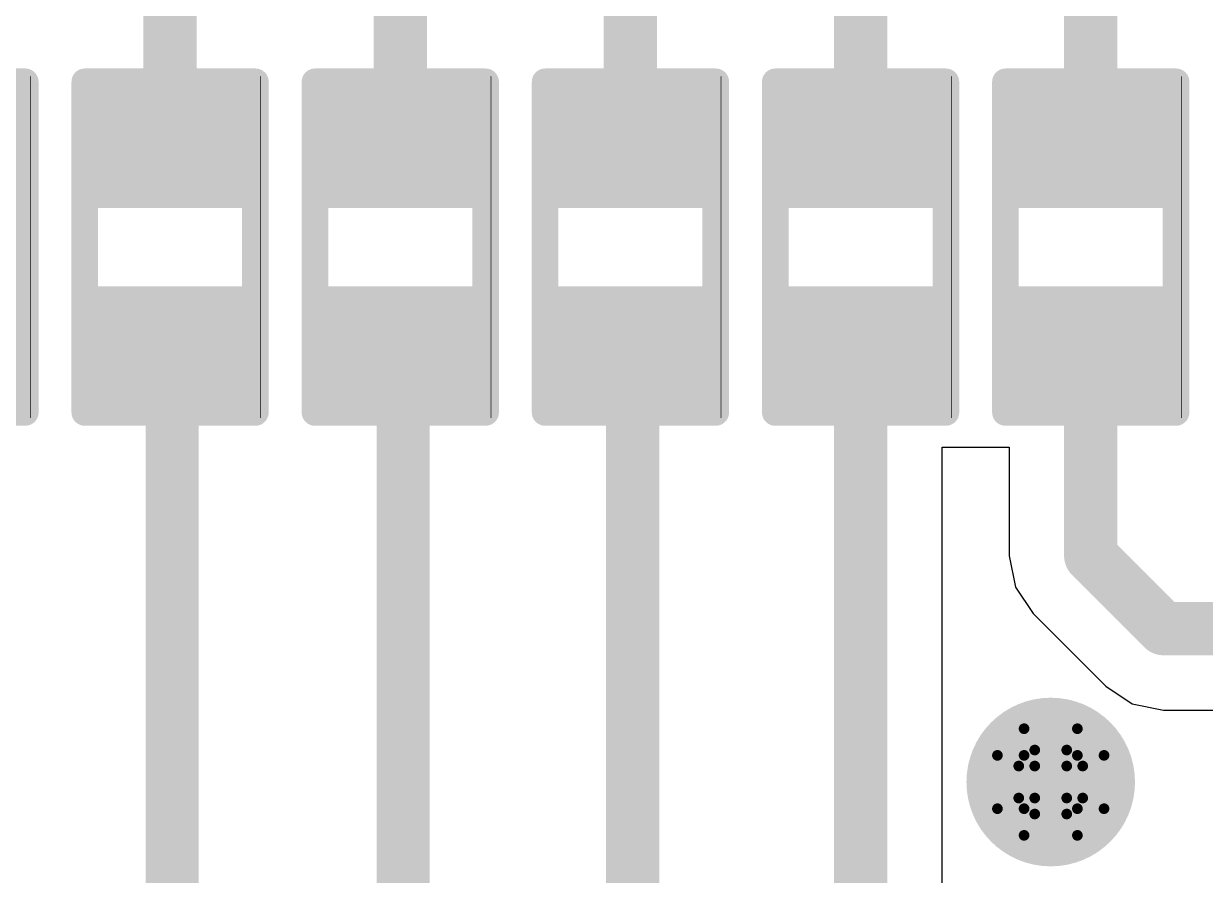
# Model space of a CAD drawing. Header units: inches. Extents: x -5 to 5258, y -4 to 5281.
# Drawn here: x 5.39 to 11.02, y 37.27 to 41.33 of the extents above; entities that cross this region are included whole.
import ezdxf

# ---------------------------------------------------------------- set-up
doc = ezdxf.new("R2010")
doc.units = ezdxf.units.IN
for name, color, linetype in [('Bottom Layer', 5, 'Continuous'), ('Bottom Solder', 6, 'Continuous'), ('Drill Drawing', 1, 'Continuous'), ('Top Layer', 1, 'Continuous'), ('Top Overlay', 2, 'Continuous'), ('Top Paste', 8, 'Continuous'), ('Top Solder', 216, 'Continuous'), ('Via Holes', 16, 'Continuous')]:
    doc.layers.add(name, color=color, linetype=linetype)

# ---------------------------------------------------------------- blocks, each defined once
blk = doc.blocks.new('R___0402_53')
at = {"layer": 'Top Layer'}
for points in [[(-0.6985, -0.3175), (-0.6985, 0.3175), (-0.2413, 0.3175), (-0.2413, -0.3175)], [(0.2413, -0.3175), (0.2413, 0.3175), (0.6985, 0.3175), (0.6985, -0.3175)]]:
    blk.add_hatch(color=1, dxfattribs=at).paths.add_polyline_path(points)
at = {"layer": 'Top Paste'}
for points in [[(-0.6985, -0.3175), (-0.6985, 0.3175), (-0.2413, 0.3175), (-0.2413, -0.3175)], [(0.2413, -0.3175), (0.2413, 0.3175), (0.6985, 0.3175), (0.6985, -0.3175)]]:
    blk.add_hatch(color=8, dxfattribs=at).paths.add_polyline_path(points)
at = {"layer": 'Top Solder'}
for points in [[(-0.7535, -0.3725), (-0.7535, 0.3725), (-0.1863, 0.3725), (-0.1863, -0.3725)], [(0.1863, -0.3725), (0.1863, 0.3725), (0.7535, 0.3725), (0.7535, -0.3725)]]:
    blk.add_hatch(color=216, dxfattribs=at).paths.add_polyline_path(points)
at = {"layer": 'Top Overlay'}
for points in [[(-0.7874, 0.4064, 0.127, 0.127, 0), (-0.7874, -0.4064, 0.127, 0.127, 0)], [(-0.7874, 0.4064, 0.127, 0.127, 0), (0.7874, 0.4064, 0.127, 0.127, 0)], [(0.7874, 0.4064, 0.127, 0.127, 0), (0.7874, -0.4064, 0.127, 0.127, 0)], [(-0.7874, -0.4064, 0.127, 0.127, 0), (0.7874, -0.4064, 0.127, 0.127, 0)], [(-0.8128, -0.4318, 0.00323, 0.00323, 0), (0.8128, -0.4318, 0.00323, 0.00323, 0)]]:
    blk.add_lwpolyline(points, format="xyseb", dxfattribs=at)
for points in [[(-0.8191, 0.4064, 0.0635, 0.0635, 1), (-0.7556, 0.4064, 0.0635, 0.0635, 1)], [(-0.8191, 0.4064, 0.0635, 0.0635, 1), (-0.7556, 0.4064, 0.0635, 0.0635, 1)], [(0.7556, 0.4064, 0.0635, 0.0635, 1), (0.8191, 0.4064, 0.0635, 0.0635, 1)], [(0.7556, 0.4064, 0.0635, 0.0635, 1), (0.8191, 0.4064, 0.0635, 0.0635, 1)], [(-0.8191, -0.4064, 0.0635, 0.0635, 1), (-0.7556, -0.4064, 0.0635, 0.0635, 1)], [(-0.8191, -0.4064, 0.0635, 0.0635, 1), (-0.7556, -0.4064, 0.0635, 0.0635, 1)], [(0.7556, -0.4064, 0.0635, 0.0635, 1), (0.8191, -0.4064, 0.0635, 0.0635, 1)], [(0.7556, -0.4064, 0.0635, 0.0635, 1), (0.8191, -0.4064, 0.0635, 0.0635, 1)], [(-0.8136, -0.4318, 0.00161, 0.00161, 1), (-0.812, -0.4318, 0.00161, 0.00161, 1)], [(0.812, -0.4318, 0.00161, 0.00161, 1), (0.8136, -0.4318, 0.00161, 0.00161, 1)]]:
    blk.add_lwpolyline(points, format="xyseb", close=True, dxfattribs=at)
blk = doc.blocks.new('R___0402_55')
at = {"layer": 'Top Layer'}
for points in [[(-0.6985, -0.3175), (-0.6985, 0.3175), (-0.2413, 0.3175), (-0.2413, -0.3175)], [(0.2413, -0.3175), (0.2413, 0.3175), (0.6985, 0.3175), (0.6985, -0.3175)]]:
    blk.add_hatch(color=1, dxfattribs=at).paths.add_polyline_path(points)
at = {"layer": 'Top Paste'}
for points in [[(-0.6985, -0.3175), (-0.6985, 0.3175), (-0.2413, 0.3175), (-0.2413, -0.3175)], [(0.2413, -0.3175), (0.2413, 0.3175), (0.6985, 0.3175), (0.6985, -0.3175)]]:
    blk.add_hatch(color=8, dxfattribs=at).paths.add_polyline_path(points)
at = {"layer": 'Top Solder'}
for points in [[(-0.7535, -0.3725), (-0.7535, 0.3725), (-0.1863, 0.3725), (-0.1863, -0.3725)], [(0.1863, -0.3725), (0.1863, 0.3725), (0.7535, 0.3725), (0.7535, -0.3725)]]:
    blk.add_hatch(color=216, dxfattribs=at).paths.add_polyline_path(points)
at = {"layer": 'Top Overlay'}
for points in [[(-0.7874, 0.4064, 0.127, 0.127, 0), (-0.7874, -0.4064, 0.127, 0.127, 0)], [(-0.7874, 0.4064, 0.127, 0.127, 0), (0.7874, 0.4064, 0.127, 0.127, 0)], [(0.7874, 0.4064, 0.127, 0.127, 0), (0.7874, -0.4064, 0.127, 0.127, 0)], [(-0.7874, -0.4064, 0.127, 0.127, 0), (0.7874, -0.4064, 0.127, 0.127, 0)], [(-0.8128, -0.4318, 0.00323, 0.00323, 0), (0.8128, -0.4318, 0.00323, 0.00323, 0)]]:
    blk.add_lwpolyline(points, format="xyseb", dxfattribs=at)
for points in [[(-0.8191, 0.4064, 0.0635, 0.0635, 1), (-0.7556, 0.4064, 0.0635, 0.0635, 1)], [(-0.8191, 0.4064, 0.0635, 0.0635, 1), (-0.7556, 0.4064, 0.0635, 0.0635, 1)], [(0.7556, 0.4064, 0.0635, 0.0635, 1), (0.8191, 0.4064, 0.0635, 0.0635, 1)], [(0.7556, 0.4064, 0.0635, 0.0635, 1), (0.8191, 0.4064, 0.0635, 0.0635, 1)], [(-0.8191, -0.4064, 0.0635, 0.0635, 1), (-0.7556, -0.4064, 0.0635, 0.0635, 1)], [(-0.8191, -0.4064, 0.0635, 0.0635, 1), (-0.7556, -0.4064, 0.0635, 0.0635, 1)], [(0.7556, -0.4064, 0.0635, 0.0635, 1), (0.8191, -0.4064, 0.0635, 0.0635, 1)], [(0.7556, -0.4064, 0.0635, 0.0635, 1), (0.8191, -0.4064, 0.0635, 0.0635, 1)], [(-0.8136, -0.4318, 0.00161, 0.00161, 1), (-0.812, -0.4318, 0.00161, 0.00161, 1)], [(0.812, -0.4318, 0.00161, 0.00161, 1), (0.8136, -0.4318, 0.00161, 0.00161, 1)]]:
    blk.add_lwpolyline(points, format="xyseb", close=True, dxfattribs=at)
blk = doc.blocks.new('R___0402_57')
at = {"layer": 'Top Layer'}
for points in [[(-0.6985, -0.3175), (-0.6985, 0.3175), (-0.2413, 0.3175), (-0.2413, -0.3175)], [(0.2413, -0.3175), (0.2413, 0.3175), (0.6985, 0.3175), (0.6985, -0.3175)]]:
    blk.add_hatch(color=1, dxfattribs=at).paths.add_polyline_path(points)
at = {"layer": 'Top Paste'}
for points in [[(-0.6985, -0.3175), (-0.6985, 0.3175), (-0.2413, 0.3175), (-0.2413, -0.3175)], [(0.2413, -0.3175), (0.2413, 0.3175), (0.6985, 0.3175), (0.6985, -0.3175)]]:
    blk.add_hatch(color=8, dxfattribs=at).paths.add_polyline_path(points)
at = {"layer": 'Top Solder'}
for points in [[(-0.7535, -0.3725), (-0.7535, 0.3725), (-0.1863, 0.3725), (-0.1863, -0.3725)], [(0.1863, -0.3725), (0.1863, 0.3725), (0.7535, 0.3725), (0.7535, -0.3725)]]:
    blk.add_hatch(color=216, dxfattribs=at).paths.add_polyline_path(points)
at = {"layer": 'Top Overlay'}
for points in [[(-0.7874, 0.4064, 0.127, 0.127, 0), (-0.7874, -0.4064, 0.127, 0.127, 0)], [(-0.7874, 0.4064, 0.127, 0.127, 0), (0.7874, 0.4064, 0.127, 0.127, 0)], [(0.7874, 0.4064, 0.127, 0.127, 0), (0.7874, -0.4064, 0.127, 0.127, 0)], [(-0.7874, -0.4064, 0.127, 0.127, 0), (0.7874, -0.4064, 0.127, 0.127, 0)], [(-0.8128, -0.4318, 0.00323, 0.00323, 0), (0.8128, -0.4318, 0.00323, 0.00323, 0)]]:
    blk.add_lwpolyline(points, format="xyseb", dxfattribs=at)
for points in [[(-0.8191, 0.4064, 0.0635, 0.0635, 1), (-0.7556, 0.4064, 0.0635, 0.0635, 1)], [(-0.8191, 0.4064, 0.0635, 0.0635, 1), (-0.7556, 0.4064, 0.0635, 0.0635, 1)], [(0.7556, 0.4064, 0.0635, 0.0635, 1), (0.8191, 0.4064, 0.0635, 0.0635, 1)], [(0.7556, 0.4064, 0.0635, 0.0635, 1), (0.8191, 0.4064, 0.0635, 0.0635, 1)], [(-0.8191, -0.4064, 0.0635, 0.0635, 1), (-0.7556, -0.4064, 0.0635, 0.0635, 1)], [(-0.8191, -0.4064, 0.0635, 0.0635, 1), (-0.7556, -0.4064, 0.0635, 0.0635, 1)], [(0.7556, -0.4064, 0.0635, 0.0635, 1), (0.8191, -0.4064, 0.0635, 0.0635, 1)], [(0.7556, -0.4064, 0.0635, 0.0635, 1), (0.8191, -0.4064, 0.0635, 0.0635, 1)], [(-0.8136, -0.4318, 0.00161, 0.00161, 1), (-0.812, -0.4318, 0.00161, 0.00161, 1)], [(0.812, -0.4318, 0.00161, 0.00161, 1), (0.8136, -0.4318, 0.00161, 0.00161, 1)]]:
    blk.add_lwpolyline(points, format="xyseb", close=True, dxfattribs=at)
blk = doc.blocks.new('R___0402_60')
at = {"layer": 'Top Layer'}
for points in [[(-0.6985, -0.3175), (-0.6985, 0.3175), (-0.2413, 0.3175), (-0.2413, -0.3175)], [(0.2413, -0.3175), (0.2413, 0.3175), (0.6985, 0.3175), (0.6985, -0.3175)]]:
    blk.add_hatch(color=1, dxfattribs=at).paths.add_polyline_path(points)
at = {"layer": 'Top Paste'}
for points in [[(-0.6985, -0.3175), (-0.6985, 0.3175), (-0.2413, 0.3175), (-0.2413, -0.3175)], [(0.2413, -0.3175), (0.2413, 0.3175), (0.6985, 0.3175), (0.6985, -0.3175)]]:
    blk.add_hatch(color=8, dxfattribs=at).paths.add_polyline_path(points)
at = {"layer": 'Top Solder'}
for points in [[(-0.7535, -0.3725), (-0.7535, 0.3725), (-0.1863, 0.3725), (-0.1863, -0.3725)], [(0.1863, -0.3725), (0.1863, 0.3725), (0.7535, 0.3725), (0.7535, -0.3725)]]:
    blk.add_hatch(color=216, dxfattribs=at).paths.add_polyline_path(points)
at = {"layer": 'Top Overlay'}
for points in [[(-0.7874, 0.4064, 0.127, 0.127, 0), (-0.7874, -0.4064, 0.127, 0.127, 0)], [(-0.7874, 0.4064, 0.127, 0.127, 0), (0.7874, 0.4064, 0.127, 0.127, 0)], [(0.7874, 0.4064, 0.127, 0.127, 0), (0.7874, -0.4064, 0.127, 0.127, 0)], [(-0.7874, -0.4064, 0.127, 0.127, 0), (0.7874, -0.4064, 0.127, 0.127, 0)], [(-0.8128, -0.4318, 0.00323, 0.00323, 0), (0.8128, -0.4318, 0.00323, 0.00323, 0)]]:
    blk.add_lwpolyline(points, format="xyseb", dxfattribs=at)
for points in [[(-0.8191, 0.4064, 0.0635, 0.0635, 1), (-0.7556, 0.4064, 0.0635, 0.0635, 1)], [(-0.8191, 0.4064, 0.0635, 0.0635, 1), (-0.7556, 0.4064, 0.0635, 0.0635, 1)], [(0.7556, 0.4064, 0.0635, 0.0635, 1), (0.8191, 0.4064, 0.0635, 0.0635, 1)], [(0.7556, 0.4064, 0.0635, 0.0635, 1), (0.8191, 0.4064, 0.0635, 0.0635, 1)], [(-0.8191, -0.4064, 0.0635, 0.0635, 1), (-0.7556, -0.4064, 0.0635, 0.0635, 1)], [(-0.8191, -0.4064, 0.0635, 0.0635, 1), (-0.7556, -0.4064, 0.0635, 0.0635, 1)], [(0.7556, -0.4064, 0.0635, 0.0635, 1), (0.8191, -0.4064, 0.0635, 0.0635, 1)], [(0.7556, -0.4064, 0.0635, 0.0635, 1), (0.8191, -0.4064, 0.0635, 0.0635, 1)], [(-0.8136, -0.4318, 0.00161, 0.00161, 1), (-0.812, -0.4318, 0.00161, 0.00161, 1)], [(0.812, -0.4318, 0.00161, 0.00161, 1), (0.8136, -0.4318, 0.00161, 0.00161, 1)]]:
    blk.add_lwpolyline(points, format="xyseb", close=True, dxfattribs=at)
blk = doc.blocks.new('R___0402_62')
at = {"layer": 'Top Layer'}
for points in [[(-0.6985, -0.3175), (-0.6985, 0.3175), (-0.2413, 0.3175), (-0.2413, -0.3175)], [(0.2413, -0.3175), (0.2413, 0.3175), (0.6985, 0.3175), (0.6985, -0.3175)]]:
    blk.add_hatch(color=1, dxfattribs=at).paths.add_polyline_path(points)
at = {"layer": 'Top Paste'}
for points in [[(-0.6985, -0.3175), (-0.6985, 0.3175), (-0.2413, 0.3175), (-0.2413, -0.3175)], [(0.2413, -0.3175), (0.2413, 0.3175), (0.6985, 0.3175), (0.6985, -0.3175)]]:
    blk.add_hatch(color=8, dxfattribs=at).paths.add_polyline_path(points)
at = {"layer": 'Top Solder'}
for points in [[(-0.7535, -0.3725), (-0.7535, 0.3725), (-0.1863, 0.3725), (-0.1863, -0.3725)], [(0.1863, -0.3725), (0.1863, 0.3725), (0.7535, 0.3725), (0.7535, -0.3725)]]:
    blk.add_hatch(color=216, dxfattribs=at).paths.add_polyline_path(points)
at = {"layer": 'Top Overlay'}
for points in [[(-0.7874, 0.4064, 0.127, 0.127, 0), (-0.7874, -0.4064, 0.127, 0.127, 0)], [(-0.7874, 0.4064, 0.127, 0.127, 0), (0.7874, 0.4064, 0.127, 0.127, 0)], [(0.7874, 0.4064, 0.127, 0.127, 0), (0.7874, -0.4064, 0.127, 0.127, 0)], [(-0.7874, -0.4064, 0.127, 0.127, 0), (0.7874, -0.4064, 0.127, 0.127, 0)], [(-0.8128, -0.4318, 0.00323, 0.00323, 0), (0.8128, -0.4318, 0.00323, 0.00323, 0)]]:
    blk.add_lwpolyline(points, format="xyseb", dxfattribs=at)
for points in [[(-0.8191, 0.4064, 0.0635, 0.0635, 1), (-0.7556, 0.4064, 0.0635, 0.0635, 1)], [(-0.8191, 0.4064, 0.0635, 0.0635, 1), (-0.7556, 0.4064, 0.0635, 0.0635, 1)], [(0.7556, 0.4064, 0.0635, 0.0635, 1), (0.8191, 0.4064, 0.0635, 0.0635, 1)], [(0.7556, 0.4064, 0.0635, 0.0635, 1), (0.8191, 0.4064, 0.0635, 0.0635, 1)], [(-0.8191, -0.4064, 0.0635, 0.0635, 1), (-0.7556, -0.4064, 0.0635, 0.0635, 1)], [(-0.8191, -0.4064, 0.0635, 0.0635, 1), (-0.7556, -0.4064, 0.0635, 0.0635, 1)], [(0.7556, -0.4064, 0.0635, 0.0635, 1), (0.8191, -0.4064, 0.0635, 0.0635, 1)], [(0.7556, -0.4064, 0.0635, 0.0635, 1), (0.8191, -0.4064, 0.0635, 0.0635, 1)], [(-0.8136, -0.4318, 0.00161, 0.00161, 1), (-0.812, -0.4318, 0.00161, 0.00161, 1)], [(0.812, -0.4318, 0.00161, 0.00161, 1), (0.8136, -0.4318, 0.00161, 0.00161, 1)]]:
    blk.add_lwpolyline(points, format="xyseb", close=True, dxfattribs=at)
blk = doc.blocks.new('R___0402_63')
at = {"layer": 'Top Layer'}
for points in [[(-0.6985, -0.3175), (-0.6985, 0.3175), (-0.2413, 0.3175), (-0.2413, -0.3175)], [(0.2413, -0.3175), (0.2413, 0.3175), (0.6985, 0.3175), (0.6985, -0.3175)]]:
    blk.add_hatch(color=1, dxfattribs=at).paths.add_polyline_path(points)
at = {"layer": 'Top Paste'}
for points in [[(-0.6985, -0.3175), (-0.6985, 0.3175), (-0.2413, 0.3175), (-0.2413, -0.3175)], [(0.2413, -0.3175), (0.2413, 0.3175), (0.6985, 0.3175), (0.6985, -0.3175)]]:
    blk.add_hatch(color=8, dxfattribs=at).paths.add_polyline_path(points)
at = {"layer": 'Top Solder'}
for points in [[(-0.7535, -0.3725), (-0.7535, 0.3725), (-0.1863, 0.3725), (-0.1863, -0.3725)], [(0.1863, -0.3725), (0.1863, 0.3725), (0.7535, 0.3725), (0.7535, -0.3725)]]:
    blk.add_hatch(color=216, dxfattribs=at).paths.add_polyline_path(points)
at = {"layer": 'Top Overlay'}
for points in [[(0.7874, 0.4064, 0.127, 0.127, 0), (-0.7874, 0.4064, 0.127, 0.127, 0)], [(-0.7874, 0.4064, 0.127, 0.127, 0), (-0.7874, -0.4064, 0.127, 0.127, 0)], [(0.7874, 0.4064, 0.127, 0.127, 0), (0.7874, -0.4064, 0.127, 0.127, 0)], [(-0.7874, -0.4064, 0.127, 0.127, 0), (0.7874, -0.4064, 0.127, 0.127, 0)], [(-0.8128, -0.4318, 0.00323, 0.00323, 0), (0.8128, -0.4318, 0.00323, 0.00323, 0)]]:
    blk.add_lwpolyline(points, format="xyseb", dxfattribs=at)
for points in [[(-0.8191, 0.4064, 0.0635, 0.0635, 1), (-0.7556, 0.4064, 0.0635, 0.0635, 1)], [(-0.8191, 0.4064, 0.0635, 0.0635, 1), (-0.7556, 0.4064, 0.0635, 0.0635, 1)], [(0.7557, 0.4064, 0.0635, 0.0635, 1), (0.8192, 0.4064, 0.0635, 0.0635, 1)], [(0.7557, 0.4064, 0.0635, 0.0635, 1), (0.8192, 0.4064, 0.0635, 0.0635, 1)], [(-0.8191, -0.4064, 0.0635, 0.0635, 1), (-0.7556, -0.4064, 0.0635, 0.0635, 1)], [(-0.8191, -0.4064, 0.0635, 0.0635, 1), (-0.7556, -0.4064, 0.0635, 0.0635, 1)], [(0.7557, -0.4064, 0.0635, 0.0635, 1), (0.8192, -0.4064, 0.0635, 0.0635, 1)], [(0.7557, -0.4064, 0.0635, 0.0635, 1), (0.8192, -0.4064, 0.0635, 0.0635, 1)], [(-0.8136, -0.4318, 0.00161, 0.00161, 1), (-0.812, -0.4318, 0.00161, 0.00161, 1)], [(0.812, -0.4318, 0.00161, 0.00161, 1), (0.8136, -0.4318, 0.00161, 0.00161, 1)]]:
    blk.add_lwpolyline(points, format="xyseb", close=True, dxfattribs=at)

msp = doc.modelspace()

# ---------------------------------------------------------------- hatches: boundary and pattern name
at = {"layer": 'Bottom Layer'}
h = msp.add_hatch(color=5, dxfattribs=at)
edge = h.paths.add_edge_path()
edge.add_arc((10.287, 37.719), 0.3, 0, 360)
at = {"layer": 'Bottom Solder'}
h = msp.add_hatch(color=6, dxfattribs=at)
edge = h.paths.add_edge_path()
edge.add_arc((10.287, 37.719), 0.4016, 0, 360)
at = {"layer": 'Top Layer'}
h = msp.add_hatch(color=1, dxfattribs=at)
edge = h.paths.add_edge_path()
edge.add_arc((10.287, 37.719), 0.3, 0, 360)
at = {"layer": 'Top Solder'}
h = msp.add_hatch(color=216, dxfattribs=at)
edge = h.paths.add_edge_path()
edge.add_arc((10.287, 37.719), 0.4016, 0, 360)
at = {"layer": 'Via Holes'}
h = msp.add_hatch(color=7, dxfattribs=at)
edge = h.paths.add_edge_path()
edge.add_arc((10.287, 37.719), 0.15, 0, 360)

# ---------------------------------------------------------------- linework, layer by layer
at = {"layer": 'Drill Drawing'}
for points in [[(10.16, 37.846, 0.0508, 0.0508, 0), (10.16, 37.973, 0.0508, 0.0508, 0)], [(10.16, 37.973, 0.0508, 0.0508, 0), (10.414, 37.973, 0.0508, 0.0508, 0)], [(10.414, 37.846, 0.0508, 0.0508, 0), (10.414, 37.973, 0.0508, 0.0508, 0)], [(10.2108, 37.7952, 0.0508, 0.0508, 0), (10.2108, 37.8714, 0.0508, 0.0508, 0)], [(10.2108, 37.8714, 0.0508, 0.0508, 0), (10.3632, 37.8714, 0.0508, 0.0508, 0)], [(10.3632, 37.7952, 0.0508, 0.0508, 0), (10.3632, 37.8714, 0.0508, 0.0508, 0)], [(10.033, 37.592, 0.0508, 0.0508, 0), (10.033, 37.846, 0.0508, 0.0508, 0)], [(10.033, 37.846, 0.0508, 0.0508, 0), (10.16, 37.846, 0.0508, 0.0508, 0)], [(10.414, 37.846, 0.0508, 0.0508, 0), (10.541, 37.846, 0.0508, 0.0508, 0)], [(10.541, 37.592, 0.0508, 0.0508, 0), (10.541, 37.846, 0.0508, 0.0508, 0)], [(10.1346, 37.6428, 0.0508, 0.0508, 0), (10.1346, 37.7952, 0.0508, 0.0508, 0)], [(10.1346, 37.7952, 0.0508, 0.0508, 0), (10.2108, 37.7952, 0.0508, 0.0508, 0)], [(10.3632, 37.7952, 0.0508, 0.0508, 0), (10.4394, 37.7952, 0.0508, 0.0508, 0)], [(10.4394, 37.6428, 0.0508, 0.0508, 0), (10.4394, 37.7952, 0.0508, 0.0508, 0)], [(10.033, 37.592, 0.0508, 0.0508, 0), (10.16, 37.592, 0.0508, 0.0508, 0)], [(10.1346, 37.6428, 0.0508, 0.0508, 0), (10.2108, 37.6428, 0.0508, 0.0508, 0)], [(10.16, 37.465, 0.0508, 0.0508, 0), (10.16, 37.592, 0.0508, 0.0508, 0)], [(10.2108, 37.5666, 0.0508, 0.0508, 0), (10.2108, 37.6428, 0.0508, 0.0508, 0)], [(10.3632, 37.6428, 0.0508, 0.0508, 0), (10.4394, 37.6428, 0.0508, 0.0508, 0)], [(10.3632, 37.5666, 0.0508, 0.0508, 0), (10.3632, 37.6428, 0.0508, 0.0508, 0)], [(10.414, 37.592, 0.0508, 0.0508, 0), (10.541, 37.592, 0.0508, 0.0508, 0)], [(10.414, 37.465, 0.0508, 0.0508, 0), (10.414, 37.592, 0.0508, 0.0508, 0)], [(10.2108, 37.5666, 0.0508, 0.0508, 0), (10.3632, 37.5666, 0.0508, 0.0508, 0)], [(10.16, 37.465, 0.0508, 0.0508, 0), (10.414, 37.465, 0.0508, 0.0508, 0)]]:
    msp.add_lwpolyline(points, format="xyseb", dxfattribs=at)
for points in [[(10.1473, 37.973, 0.0254, 0.0254, 1), (10.1727, 37.973, 0.0254, 0.0254, 1)], [(10.1473, 37.973, 0.0254, 0.0254, 1), (10.1727, 37.973, 0.0254, 0.0254, 1)], [(10.4013, 37.973, 0.0254, 0.0254, 1), (10.4267, 37.973, 0.0254, 0.0254, 1)], [(10.4013, 37.973, 0.0254, 0.0254, 1), (10.4267, 37.973, 0.0254, 0.0254, 1)], [(10.1981, 37.8714, 0.0254, 0.0254, 1), (10.2235, 37.8714, 0.0254, 0.0254, 1)], [(10.1981, 37.8714, 0.0254, 0.0254, 1), (10.2235, 37.8714, 0.0254, 0.0254, 1)], [(10.3505, 37.8714, 0.0254, 0.0254, 1), (10.3759, 37.8714, 0.0254, 0.0254, 1)], [(10.3505, 37.8714, 0.0254, 0.0254, 1), (10.3759, 37.8714, 0.0254, 0.0254, 1)], [(10.0203, 37.846, 0.0254, 0.0254, 1), (10.0457, 37.846, 0.0254, 0.0254, 1)], [(10.0203, 37.846, 0.0254, 0.0254, 1), (10.0457, 37.846, 0.0254, 0.0254, 1)], [(10.1473, 37.846, 0.0254, 0.0254, 1), (10.1727, 37.846, 0.0254, 0.0254, 1)], [(10.1473, 37.846, 0.0254, 0.0254, 1), (10.1727, 37.846, 0.0254, 0.0254, 1)], [(10.4013, 37.846, 0.0254, 0.0254, 1), (10.4267, 37.846, 0.0254, 0.0254, 1)], [(10.4013, 37.846, 0.0254, 0.0254, 1), (10.4267, 37.846, 0.0254, 0.0254, 1)], [(10.5283, 37.846, 0.0254, 0.0254, 1), (10.5537, 37.846, 0.0254, 0.0254, 1)], [(10.5283, 37.846, 0.0254, 0.0254, 1), (10.5537, 37.846, 0.0254, 0.0254, 1)], [(10.1219, 37.7952, 0.0254, 0.0254, 1), (10.1473, 37.7952, 0.0254, 0.0254, 1)], [(10.1219, 37.7952, 0.0254, 0.0254, 1), (10.1473, 37.7952, 0.0254, 0.0254, 1)], [(10.1981, 37.7952, 0.0254, 0.0254, 1), (10.2235, 37.7952, 0.0254, 0.0254, 1)], [(10.1981, 37.7952, 0.0254, 0.0254, 1), (10.2235, 37.7952, 0.0254, 0.0254, 1)], [(10.3505, 37.7952, 0.0254, 0.0254, 1), (10.3759, 37.7952, 0.0254, 0.0254, 1)], [(10.3505, 37.7952, 0.0254, 0.0254, 1), (10.3759, 37.7952, 0.0254, 0.0254, 1)], [(10.4267, 37.7952, 0.0254, 0.0254, 1), (10.4521, 37.7952, 0.0254, 0.0254, 1)], [(10.4267, 37.7952, 0.0254, 0.0254, 1), (10.4521, 37.7952, 0.0254, 0.0254, 1)], [(10.0203, 37.592, 0.0254, 0.0254, 1), (10.0457, 37.592, 0.0254, 0.0254, 1)], [(10.0203, 37.592, 0.0254, 0.0254, 1), (10.0457, 37.592, 0.0254, 0.0254, 1)], [(10.1219, 37.6428, 0.0254, 0.0254, 1), (10.1473, 37.6428, 0.0254, 0.0254, 1)], [(10.1219, 37.6428, 0.0254, 0.0254, 1), (10.1473, 37.6428, 0.0254, 0.0254, 1)], [(10.1473, 37.592, 0.0254, 0.0254, 1), (10.1727, 37.592, 0.0254, 0.0254, 1)], [(10.1473, 37.592, 0.0254, 0.0254, 1), (10.1727, 37.592, 0.0254, 0.0254, 1)], [(10.1981, 37.6428, 0.0254, 0.0254, 1), (10.2235, 37.6428, 0.0254, 0.0254, 1)], [(10.1981, 37.6428, 0.0254, 0.0254, 1), (10.2235, 37.6428, 0.0254, 0.0254, 1)], [(10.3505, 37.6428, 0.0254, 0.0254, 1), (10.3759, 37.6428, 0.0254, 0.0254, 1)], [(10.3505, 37.6428, 0.0254, 0.0254, 1), (10.3759, 37.6428, 0.0254, 0.0254, 1)], [(10.4013, 37.592, 0.0254, 0.0254, 1), (10.4267, 37.592, 0.0254, 0.0254, 1)], [(10.4013, 37.592, 0.0254, 0.0254, 1), (10.4267, 37.592, 0.0254, 0.0254, 1)], [(10.4267, 37.6428, 0.0254, 0.0254, 1), (10.4521, 37.6428, 0.0254, 0.0254, 1)], [(10.4267, 37.6428, 0.0254, 0.0254, 1), (10.4521, 37.6428, 0.0254, 0.0254, 1)], [(10.5283, 37.592, 0.0254, 0.0254, 1), (10.5537, 37.592, 0.0254, 0.0254, 1)], [(10.5283, 37.592, 0.0254, 0.0254, 1), (10.5537, 37.592, 0.0254, 0.0254, 1)], [(10.1981, 37.5666, 0.0254, 0.0254, 1), (10.2235, 37.5666, 0.0254, 0.0254, 1)], [(10.1981, 37.5666, 0.0254, 0.0254, 1), (10.2235, 37.5666, 0.0254, 0.0254, 1)], [(10.3505, 37.5666, 0.0254, 0.0254, 1), (10.3759, 37.5666, 0.0254, 0.0254, 1)], [(10.3505, 37.5666, 0.0254, 0.0254, 1), (10.3759, 37.5666, 0.0254, 0.0254, 1)], [(10.1473, 37.465, 0.0254, 0.0254, 1), (10.1727, 37.465, 0.0254, 0.0254, 1)], [(10.1473, 37.465, 0.0254, 0.0254, 1), (10.1727, 37.465, 0.0254, 0.0254, 1)], [(10.4013, 37.465, 0.0254, 0.0254, 1), (10.4267, 37.465, 0.0254, 0.0254, 1)], [(10.4013, 37.465, 0.0254, 0.0254, 1), (10.4267, 37.465, 0.0254, 0.0254, 1)]]:
    msp.add_lwpolyline(points, format="xyseb", close=True, dxfattribs=at)
at = {"layer": 'Top Layer'}
for p, q in [((9.7694, 33.1725), (9.7694, 39.3144)), ((9.7694, 39.3144), (10.0892, 39.3144)), ((10.0892, 39.3144), (10.0892, 38.7961)), ((10.0892, 38.7961), (10.1188, 38.6474)), ((10.1188, 38.6474), (10.203, 38.5214)), ((10.203, 38.5214), (10.5494, 38.175)), ((10.5494, 38.175), (10.6754, 38.0908)), ((10.6754, 38.0908), (10.8241, 38.0612)), ((10.8241, 38.0612), (17.1199, 38.0612))]:
    msp.add_line(p, q, dxfattribs=at)
for points in [[(9.381, 40.6868, 0.254, 0.254, 0), (9.381, 43.5427, 0.254, 0.254, 0)], [(6.0908, 40.7368, 0.254, 0.254, 0), (6.0908, 42.3243, 0.254, 0.254, 0)], [(8.2843, 40.6868, 0.254, 0.254, 0), (8.2843, 41.8484, 0.254, 0.254, 0)], [(10.4777, 40.6868, 0.254, 0.254, 0), (10.4777, 41.8484, 0.254, 0.254, 0)], [(7.1876, 40.6868, 0.254, 0.254, 0), (7.1876, 41.5703, 0.254, 0.254, 0)], [(6.0908, 40.6868, 0.254, 0.254, 0), (6.0908, 40.7368, 0.254, 0.254, 0)], [(6.0908, 39.797, 0.381, 0.381, 0), (6.1007, 39.7872, 0.381, 0.381, 0)], [(7.1876, 39.797, 0.381, 0.381, 0), (7.2013, 39.7833, 0.381, 0.381, 0)], [(8.2843, 39.797, 0.381, 0.381, 0), (8.2954, 39.7859, 0.381, 0.381, 0)], [(9.381, 33.0116, 0.254, 0.254, 0), (9.381, 39.797, 0.254, 0.254, 0)], [(10.4777, 38.7961, 0.254, 0.254, 0), (10.4777, 39.797, 0.254, 0.254, 0)], [(6.1007, 35.3303, 0.254, 0.254, 0), (6.1007, 39.7872, 0.254, 0.254, 0)], [(7.2013, 35.9639, 0.254, 0.254, 0), (7.2013, 39.7833, 0.254, 0.254, 0)], [(8.2954, 33.5925, 0.254, 0.254, 0), (8.2954, 39.7859, 0.254, 0.254, 0)], [(10.4777, 38.7961, 0.254, 0.254, 0), (10.8241, 38.4497, 0.254, 0.254, 0)], [(10.8241, 38.4497, 0.254, 0.254, 0), (17.4991, 38.4497, 0.254, 0.254, 0)]]:
    msp.add_lwpolyline(points, format="xyseb", dxfattribs=at)
for points in [[(6.0273, 40.7368, 0.127, 0.127, 1), (6.1543, 40.7368, 0.127, 0.127, 1)], [(6.0273, 40.7368, 0.127, 0.127, 1), (6.1543, 40.7368, 0.127, 0.127, 1)], [(6.0273, 40.6868, 0.127, 0.127, 1), (6.1543, 40.6868, 0.127, 0.127, 1)], [(7.1241, 40.6868, 0.127, 0.127, 1), (7.2511, 40.6868, 0.127, 0.127, 1)], [(8.2208, 40.6868, 0.127, 0.127, 1), (8.3478, 40.6868, 0.127, 0.127, 1)], [(9.3175, 40.6868, 0.127, 0.127, 1), (9.4445, 40.6868, 0.127, 0.127, 1)], [(10.4142, 40.6868, 0.127, 0.127, 1), (10.5412, 40.6868, 0.127, 0.127, 1)], [(5.9956, 39.797, 0.1905, 0.1905, 1), (6.1861, 39.797, 0.1905, 0.1905, 1)], [(7.0923, 39.797, 0.1905, 0.1905, 1), (7.2828, 39.797, 0.1905, 0.1905, 1)], [(8.189, 39.797, 0.1905, 0.1905, 1), (8.3795, 39.797, 0.1905, 0.1905, 1)], [(6.0054, 39.7872, 0.1905, 0.1905, 1), (6.1959, 39.7872, 0.1905, 0.1905, 1)], [(7.106, 39.7833, 0.1905, 0.1905, 1), (7.2965, 39.7833, 0.1905, 0.1905, 1)], [(8.2001, 39.7859, 0.1905, 0.1905, 1), (8.3906, 39.7859, 0.1905, 0.1905, 1)], [(9.3175, 39.797, 0.127, 0.127, 1), (9.4445, 39.797, 0.127, 0.127, 1)], [(10.4142, 39.797, 0.127, 0.127, 1), (10.5412, 39.797, 0.127, 0.127, 1)], [(6.0372, 39.7872, 0.127, 0.127, 1), (6.1642, 39.7872, 0.127, 0.127, 1)], [(7.1378, 39.7833, 0.127, 0.127, 1), (7.2648, 39.7833, 0.127, 0.127, 1)], [(8.2319, 39.7859, 0.127, 0.127, 1), (8.3589, 39.7859, 0.127, 0.127, 1)], [(10.4142, 38.7961, 0.127, 0.127, 1), (10.5412, 38.7961, 0.127, 0.127, 1)], [(10.4142, 38.7961, 0.127, 0.127, 1), (10.5412, 38.7961, 0.127, 0.127, 1)], [(10.7606, 38.4497, 0.127, 0.127, 1), (10.8876, 38.4497, 0.127, 0.127, 1)], [(10.7606, 38.4497, 0.127, 0.127, 1), (10.8876, 38.4497, 0.127, 0.127, 1)]]:
    msp.add_lwpolyline(points, format="xyseb", close=True, dxfattribs=at)

# ---------------------------------------------------------------- block references
at = {"rotation": 90}
for name, p in [('R___0402_63', (4.9941, 40.2669)), ('R___0402_62', (6.0908, 40.2669)), ('R___0402_60', (7.1876, 40.2669)), ('R___0402_57', (8.2843, 40.2669)), ('R___0402_55', (9.381, 40.2669)), ('R___0402_53', (10.4777, 40.2669))]:
    msp.add_blockref(name, p, dxfattribs=at)

doc.saveas('drawing.dxf')
